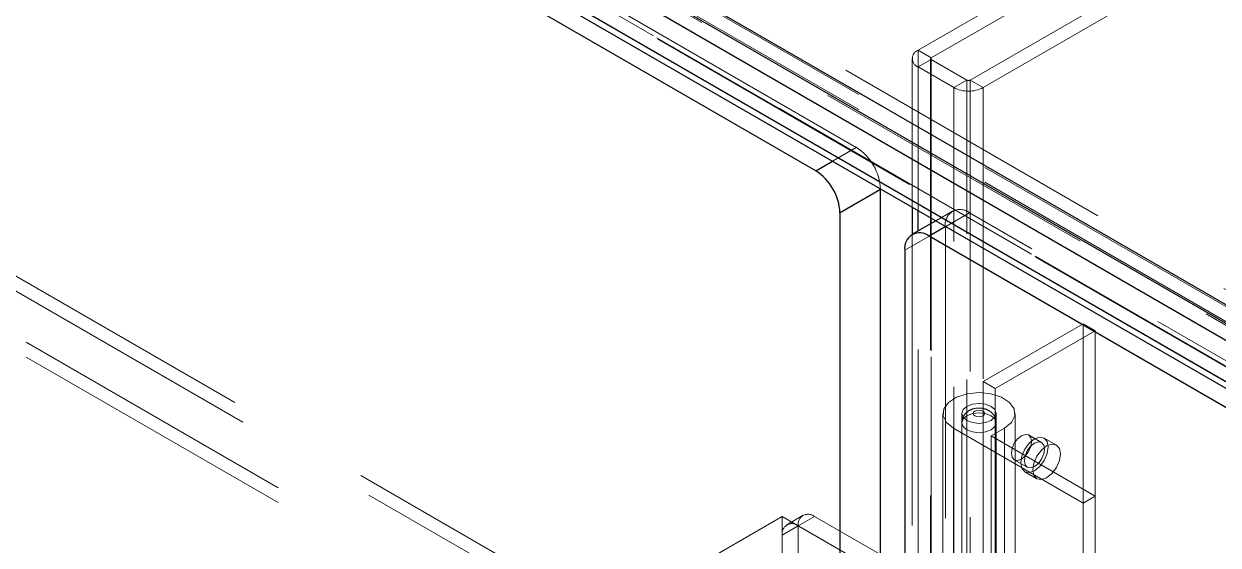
# Model space of a CAD drawing. Header units: millimetres. Extents: x 108 to 5832, y 144 to 4056.
# Drawn here: x 4961 to 5065.2, y 2989.6 to 3035 of the extents above; entities that cross this region are included whole.
import ezdxf

# ---------------------------------------------------------------- set-up
doc = ezdxf.new("R2010")
doc.units = ezdxf.units.MM
doc.header["$LTSCALE"] = 20
doc.linetypes.add('HIDDEN', pattern=[1.905, 1.27, -0.635])

msp = doc.modelspace()

# ---------------------------------------------------------------- linework, layer by layer
at = {"color": 7, "linetype": 'Continuous', "lineweight": 25}
for p, q in [((4053.47, 3595), (5217.37, 2923.09)), ((4053.47, 3593.36), (5217.37, 2921.46)), ((4300.95, 3444.82), (5213, 2918.31)), ((5030.09, 3022.22), (4857.55, 3121.82)), ((5035.74, 3020.59), (5032.21, 3018.55)), ((5035.74, 2904.64), (5035.74, 3020.59)), ((5032.21, 2902.6), (5032.21, 3018.55)), ((5038.51, 3019.04), (5038.51, 3016.67)), ((5040.56, 3017.85), (5038.49, 3016.66)), ((5210.4, 2918.13), (5039.99, 3016.51)), ((5037.87, 3015.28), (5037.87, 2899.33))]:
    msp.add_line(p, q, dxfattribs=at)
at = {"color": 1, "linetype": 'HIDDEN', "lineweight": 18}
for p, q in [((4054.96, 3593.97), (5218.42, 2922.32)), ((4054.96, 3592.67), (5218.42, 2921.01)), ((5218.14, 2920.85), (4054.96, 3592.34)), ((5219.69, 2923.05), (4065.28, 3589.48)), ((5219.69, 2921.75), (4065.28, 3588.17)), ((4059.34, 3586.22), (5213.75, 2919.79)), ((4059.38, 3586.12), (5213.8, 2919.7)), ((5213.9, 2919.71), (4059.48, 3586.13)), ((4059.48, 3584.83), (5213.9, 2918.4)), ((4363.46, 3357.56), (5280.16, 2828.37)), ((4364.17, 3355.85), (5280.16, 2827.06)), ((5280.16, 2823.14), (4364.17, 3351.93)), ((5280.16, 2821.84), (4363.46, 3351.03)), ((5033.62, 3024.26), (4861.09, 3123.87)), ((5093.2, 3064), (5039.03, 3032.74)), ((5094.33, 3063.35), (5040.16, 3032.08)), ((5043.56, 3030.12), (5097.72, 3061.39)), ((5044.69, 3029.47), (5098.85, 3060.74)), ((5038.51, 3032), (5038.51, 3019.04)), ((5039.03, 2905.03), (5039.03, 3032.74)), ((5040.16, 3032.08), (5039.03, 3032.74)), ((5040.16, 3031.92), (5039.03, 3031.27)), ((5040.11, 3032), (5040.11, 2904.29)), ((5040.16, 2904.38), (5040.16, 3032.08)), ((5043.28, 3030.12), (5040.16, 3031.92)), ((5040.16, 3031.92), (5040.16, 2904.21)), ((5042.14, 3029.47), (5039.03, 3031.27)), ((5039.03, 3018.74), (5039.03, 3031.27)), ((5043.28, 3030.12), (5042.14, 3029.47)), ((5043.28, 2902.42), (5043.28, 3030.12)), ((5043.56, 3030.12), (5044.69, 3029.47)), ((5043.56, 3030.12), (5043.56, 2902.42)), ((5042.14, 2901.76), (5042.14, 3029.47)), ((5044.69, 3029.47), (5044.69, 2981.95)), ((5031.54, 3023.06), (5033.62, 3024.26)), ((5042.02, 3018.7), (5040.56, 3017.85)), ((5043.52, 3018.55), (5041.44, 3017.35)), ((5213.94, 2920.17), (5043.52, 3018.55)), ((5037.87, 3015.28), (5041.4, 3017.32)), ((5041.4, 3017.32), (5041.4, 2901.38)), ((5038.51, 3016.67), (5038.51, 2904.29)), ((5039.03, 2903.56), (5039.03, 3016.97)), ((5053.42, 3008.87), (5044.69, 3003.83)), ((5053.42, 3008.87), (5054.48, 3008.26)), ((5053.42, 2993.24), (5053.42, 3008.87)), ((5054.48, 3008.26), (5045.75, 3003.22)), ((5054.48, 2993.85), (5054.48, 3008.26)), ((5044.69, 3003.83), (5045.75, 3003.22)), ((5044.69, 3003.83), (5044.69, 2987.5)), ((5045.75, 3003.22), (5045.75, 2986.89)), ((5041.19, 3001.05), (5041.19, 2984.72)), ((5042.84, 3001.05), (5042.84, 2984.72)), ((5045.84, 2984.72), (5045.84, 3001.05)), ((5047.49, 2984.72), (5047.49, 3001.05)), ((5042.11, 2999.77), (5053.42, 2993.24)), ((5042.11, 2983.44), (5042.11, 2999.77)), ((5042.84, 3000.24), (5042.84, 2920.22)), ((5045.4, 2999.1), (5046.56, 2999.77)), ((5045.84, 2920.22), (5045.84, 3000.24)), ((5046.56, 2999.77), (5046.56, 2983.44)), ((5045.4, 2999.1), (5054.48, 2993.85)), ((5045.4, 2982.76), (5045.4, 2999.1)), ((5049.8, 2998.52), (5048.67, 2999.18)), ((5051.09, 2998.3), (5050.03, 2998.91)), ((5047.42, 2997.01), (5048.55, 2996.36)), ((5048.33, 2995.97), (5049.39, 2995.36)), ((5053.42, 2993.24), (5054.48, 2993.85)), ((5053.42, 2993.24), (5053.42, 2911.58)), ((5054.48, 2993.85), (5054.48, 2912.2)), ((5028.98, 2992.17), (5027.57, 2991.35)), ((5009.48, 2981.86), (5027.15, 2992.07)), ((5035.74, 2987.11), (5027.15, 2992.07)), ((5027.15, 2992.07), (5027.15, 2934.91)), ((5027.15, 2990.43), (5028.57, 2991.25)), ((5029.98, 2992.07), (5028.57, 2991.25)), ((5035.74, 2987.11), (5028.57, 2991.25)), ((5028.57, 2991.25), (5028.57, 2935.89)), ((5035.74, 2988.74), (5029.98, 2992.07)), ((5027.15, 2990.43), (5027.15, 2935.07))]:
    msp.add_line(p, q, dxfattribs=at)
at = {"color": 8, "linetype": 'Continuous', "lineweight": 25}
for p, q in [((4300.95, 3449.03), (5217.01, 2920.2)), ((4300.95, 3445.43), (5212.62, 2919.13)), ((5030.09, 3022.22), (5031.54, 3023.06)), ((5039.03, 3016.97), (5039.03, 3018.74)), ((5041.44, 3017.35), (5039.99, 3016.51))]:
    msp.add_line(p, q, dxfattribs=at)
at = {"color": 1, "linetype": 'HIDDEN', "lineweight": 18, "flags": 128}
for points in [[(5042.11, 2999.77), (5041.5, 3000.27), (5041.21, 3000.85), (5041.27, 3001.46), (5041.67, 3002.02), (5042.37, 3002.48), (5043.3, 3002.77), (5044.34, 3002.87), (5045.38, 3002.77), (5046.3, 3002.48), (5047, 3002.02), (5047.41, 3001.46), (5047.47, 3000.85), (5047.17, 3000.27), (5046.56, 2999.77)], [(5043.28, 3001.67), (5042.95, 3001.39), (5042.84, 3001.05), (5042.95, 3000.72), (5043.28, 3000.44), (5043.76, 3000.25), (5044.34, 3000.19), (5044.91, 3000.25), (5045.4, 3000.44), (5045.72, 3000.72), (5045.84, 3001.05), (5045.72, 3001.39), (5045.4, 3001.67), (5044.91, 3001.85), (5044.34, 3001.92), (5043.76, 3001.85), (5043.28, 3001.67)], [(5045.4, 3000.85), (5045.72, 3000.57), (5045.84, 3000.24), (5045.72, 2999.91), (5045.4, 2999.63), (5044.91, 2999.44), (5044.34, 2999.37), (5043.76, 2999.44), (5043.28, 2999.63), (5042.95, 2999.91), (5042.84, 3000.24), (5042.95, 3000.57), (5043.28, 3000.85), (5043.76, 3001.04), (5044.34, 3001.1), (5044.91, 3001.04), (5045.4, 3000.85)], [(5044.69, 3000.85), (5044.53, 3000.79), (5044.34, 3000.77), (5044.14, 3000.79), (5043.98, 3000.85), (5043.87, 3000.94), (5043.84, 3001.05), (5043.87, 3001.16), (5043.98, 3001.26), (5044.14, 3001.32), (5044.34, 3001.34), (5044.53, 3001.32), (5044.69, 3001.26), (5044.8, 3001.16), (5044.84, 3001.05), (5044.8, 3000.94), (5044.69, 3000.85)], [(5048.93, 2998.6), (5048.87, 2998.96), (5048.67, 2999.18), (5048.39, 2999.23), (5048.05, 2999.11), (5047.71, 2998.84), (5047.42, 2998.45), (5047.23, 2998.01), (5047.16, 2997.58), (5047.23, 2997.23), (5047.42, 2997.01), (5047.71, 2996.96), (5048.05, 2997.07), (5048.39, 2997.35), (5048.67, 2997.73), (5048.87, 2998.17), (5048.93, 2998.6)], [(5047.98, 2996.75), (5048.07, 2997.33), (5048.33, 2997.93), (5048.72, 2998.46), (5049.18, 2998.83), (5049.64, 2998.99), (5050.03, 2998.91), (5050.29, 2998.61), (5050.38, 2998.13), (5050.29, 2997.55), (5050.03, 2996.95), (5049.64, 2996.42), (5049.18, 2996.05), (5048.72, 2995.89), (5048.33, 2995.97), (5048.07, 2996.27), (5047.98, 2996.75)], [(5049.18, 2998.46), (5048.84, 2998.19), (5048.55, 2997.8), (5048.36, 2997.36), (5048.3, 2996.93), (5048.36, 2996.58), (5048.55, 2996.36), (5048.84, 2996.3), (5049.18, 2996.42), (5049.52, 2996.69), (5049.8, 2997.08), (5050, 2997.52), (5050.06, 2997.95), (5050, 2998.3), (5049.8, 2998.52), (5049.52, 2998.58), (5049.18, 2998.46)], [(5049.04, 2996.13), (5049.13, 2996.72), (5049.39, 2997.32), (5049.78, 2997.85), (5050.24, 2998.22), (5050.7, 2998.38), (5051.09, 2998.3), (5051.35, 2998), (5051.44, 2997.52), (5051.35, 2996.94), (5051.09, 2996.34), (5050.7, 2995.81), (5050.24, 2995.44), (5049.78, 2995.28), (5049.39, 2995.36), (5049.13, 2995.66), (5049.04, 2996.13)]]:
    msp.add_lwpolyline(points, dxfattribs=at)
at = {"color": 1, "linetype": 'HIDDEN', "lineweight": 18}
for centre, radius, start, end in [((5039.31, 3032), 0.786, 110.7881, 249.2152), ((5040.2, 3032), 0.0873, 110.7976, 249.2172), ((5043.42, 3030.4), 0.307, 242.5996, 297.4152), ((5043.42, 3031.93), 2.77, 242.6092, 297.3919), ((5031.14, 3020.38), 4.61, 2.6052, 57.3948), ((5042.69, 3017.53), 1.31, 50.7942, 189.2205), ((5029.43, 2991.39), 0.873, 50.7934, 189.2174), ((5028.02, 2990.57), 0.873, 50.7934, 189.2174)]:
    msp.add_arc(centre, radius, start, end, dxfattribs=at)
at = {"color": 7, "linetype": 'Continuous', "lineweight": 25}
for centre, radius, start, end in [((5027.6, 3018.34), 4.61, 2.6052, 57.3948), ((5039.16, 3015.49), 1.31, 50.7942, 189.2205)]:
    msp.add_arc(centre, radius, start, end, dxfattribs=at)
at = {"color": 1, "linetype": 'HIDDEN', "lineweight": 18}
msp.add_open_spline([(5045.82, 3000.24), (5045.83, 3000.28), (5045.85, 3000.45), (5045.73, 3000.76), (5045.5, 3001.1), (5045.16, 3001.34), (5044.73, 3001.51), (5044.18, 3001.55), (5043.64, 3001.42), (5043.21, 3001.14), (5042.94, 3000.77), (5042.82, 3000.45), (5042.85, 3000.27), (5042.85, 3000.24)], degree=3, knots=[0, 0, 0, 0, 0.02339, 0.122646, 0.212671, 0.303767, 0.406709, 0.52828, 0.666084, 0.776946, 0.877781, 0.976457, 1, 1, 1, 1], dxfattribs=at)

doc.saveas('drawing.dxf')
